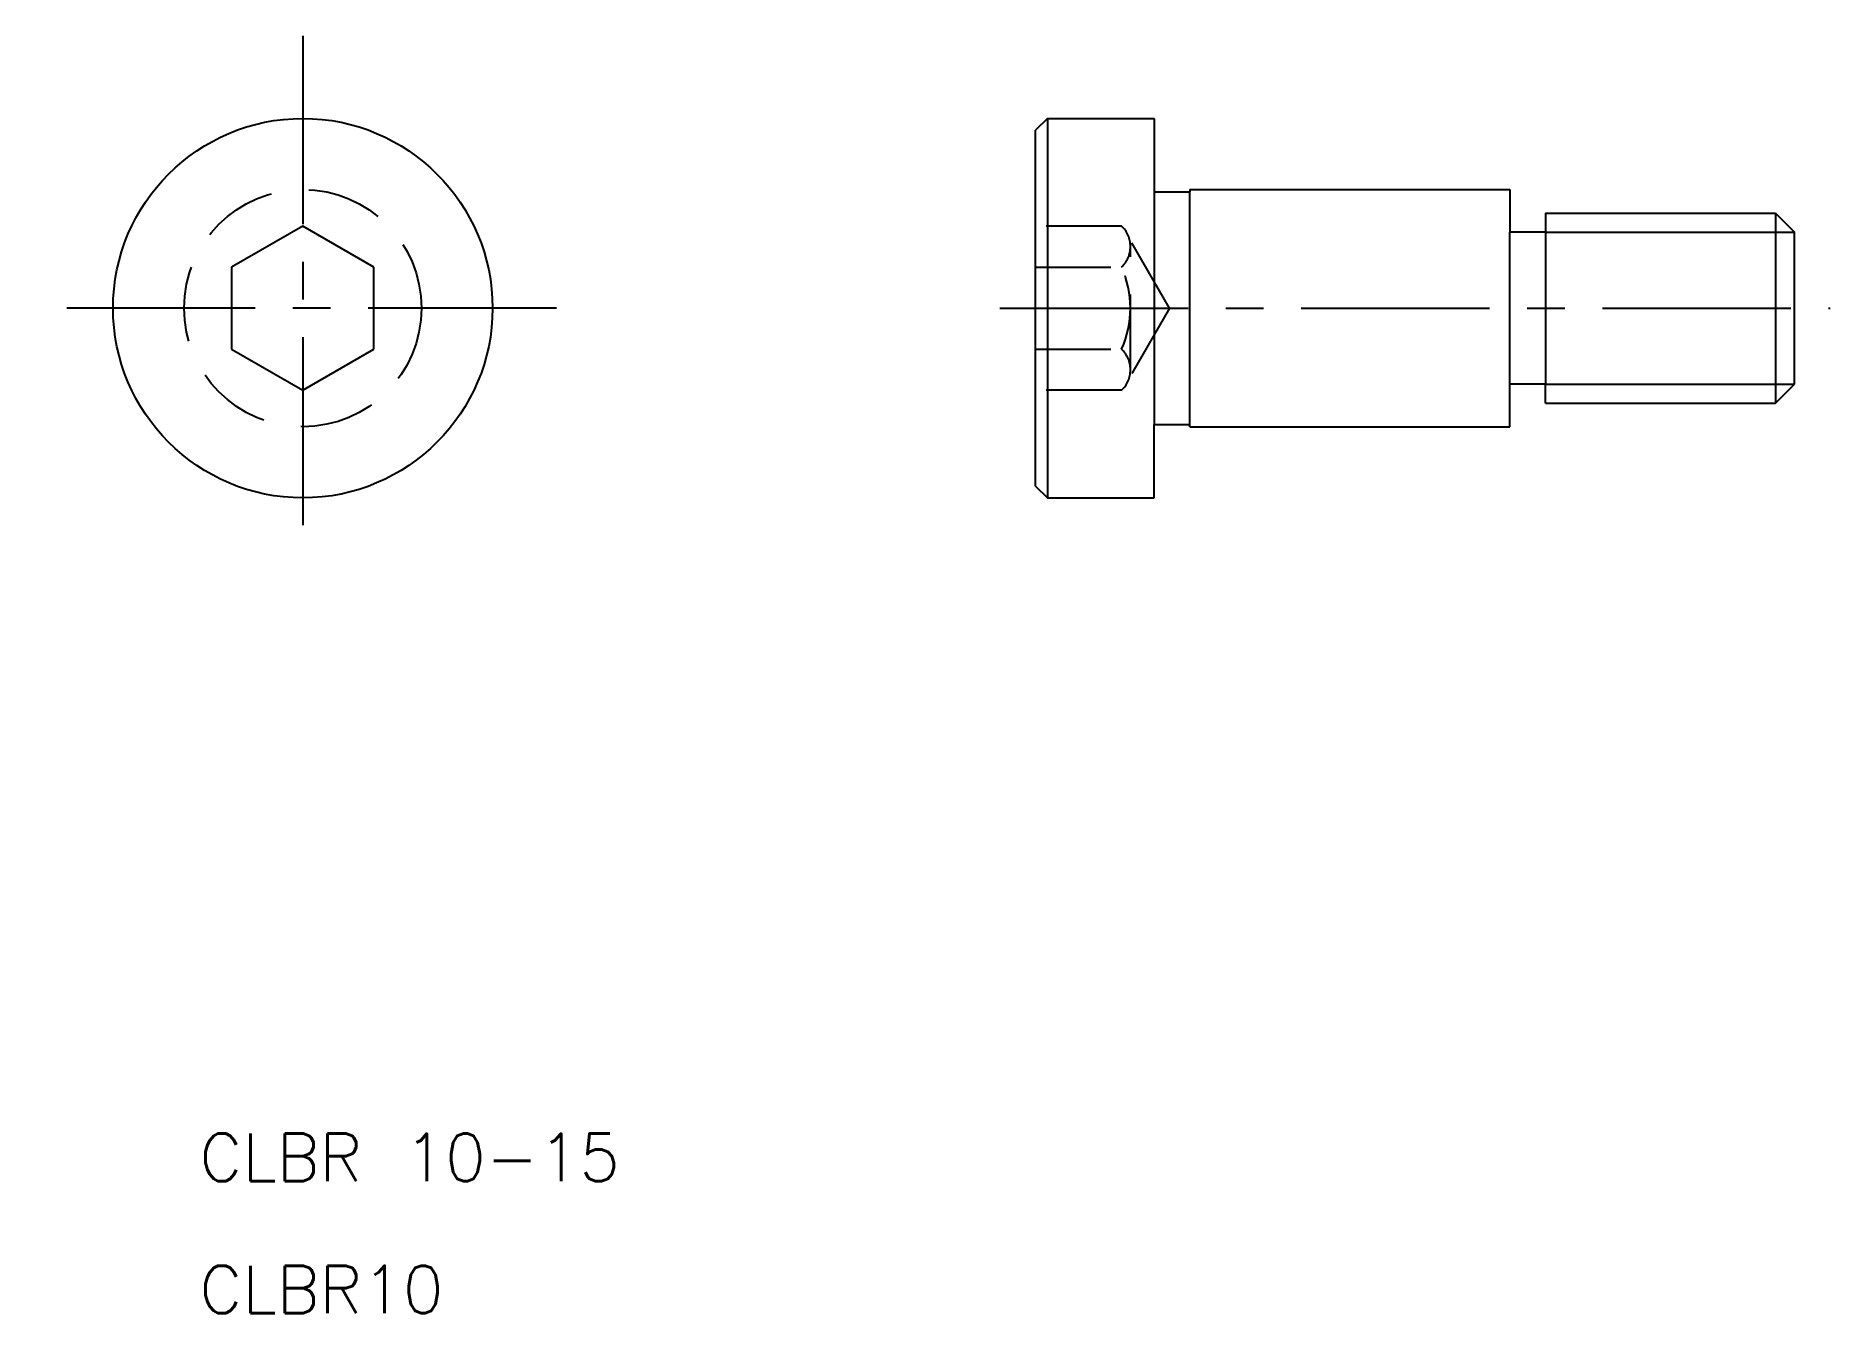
# Model space of a CAD drawing. Extents: x -10 to 66, y -149 to 0.
# Drawn here: x -9.6 to 66, y -149.2 to -95.4 of the extents above; entities outside this region: 1.
import ezdxf

# ---------------------------------------------------------------- set-up
doc = ezdxf.new("R2010")
doc.units = 0
doc.header["$LTSCALE"] = 0.25
doc.linetypes.add('CENTER', pattern=[50.8, 31.75, -6.35, 6.35, -6.35])
doc.linetypes.add('DASHED', pattern=[19.05, 12.7, -6.35])
doc.layers.get('0').update_dxf_attribs({"linetype": 'CONTINUOUS'})
doc.layers.add('CENTER', color=1, linetype='CENTER')
doc.styles.get("Standard").update_dxf_attribs({"font": 'txt.shx'})

msp = doc.modelspace()

# ---------------------------------------------------------------- linework, layer by layer
for p, q in [((33.003, -98.849), (32.503, -99.349)), ((33.003, -98.849), (37.503, -98.849)), ((33.003, -98.849), (33.003, -114.849)), ((37.503, -98.849), (37.503, -101.949)), ((32.503, -114.349), (32.503, -99.349)), ((37.503, -101.949), (37.503, -111.749)), ((37.503, -101.949), (39.003, -101.949)), ((39.003, -101.849), (52.503, -101.849)), ((39.003, -101.849), (39.003, -101.949)), ((39.003, -111.749), (39.003, -101.949)), ((52.503, -101.849), (52.503, -103.649)), ((54.003, -102.849), (63.703, -102.849)), ((54.003, -102.849), (54.003, -103.649)), ((63.703, -102.849), (63.703, -110.849)), ((63.703, -102.849), (64.503, -103.649)), ((1.609, -103.385), (-1.391, -105.117)), ((4.609, -105.117), (1.609, -103.385)), ((52.503, -110.049), (52.503, -103.649)), ((54.003, -103.649), (52.503, -103.649)), ((54.003, -103.649), (54.003, -110.049)), ((64.503, -110.049), (64.503, -103.649)), ((-1.391, -105.117), (-1.391, -108.581)), ((4.609, -108.581), (4.609, -105.117)), ((-1.391, -108.581), (1.609, -110.313)), ((1.609, -110.313), (4.609, -108.581)), ((54.003, -110.049), (52.503, -110.049)), ((52.503, -111.849), (52.503, -110.049)), ((54.003, -110.849), (54.003, -110.049)), ((63.703, -110.849), (64.503, -110.049)), ((54.003, -110.849), (63.703, -110.849)), ((37.503, -111.749), (39.003, -111.749)), ((37.503, -114.849), (37.503, -111.749)), ((39.003, -111.849), (39.003, -111.749)), ((39.003, -111.849), (52.503, -111.849)), ((32.503, -114.349), (33.003, -114.849)), ((33.003, -114.849), (37.503, -114.849))]:
    msp.add_line(p, q)
at = {"color": 3, "linetype": 'DASHED'}
for p, q in [((36.132, -103.385), (32.503, -103.385)), ((38.145, -106.849), (36.458, -103.927)), ((36.503, -109.447), (36.503, -104.251)), ((32.503, -105.117), (36.132, -105.117)), ((38.145, -106.849), (36.458, -109.771)), ((32.503, -108.581), (36.132, -108.581)), ((36.132, -110.313), (32.503, -110.313))]:
    msp.add_line(p, q, dxfattribs=at)
at = {"color": 3}
for p, q in [((54.003, -103.649), (64.503, -103.649)), ((54.003, -110.049), (64.503, -110.049))]:
    msp.add_line(p, q, dxfattribs=at)
msp.add_circle((1.609, -106.849), 8)
at = {"color": 3, "linetype": 'DASHED'}
msp.add_circle((1.609, -106.849), 5, dxfattribs=at)
for centre, radius, start, end in [((35.306, -104.251), 1.197, 313.65612, 46.34388), ((32.271, -106.849), 4.232, 335.84064, 24.15936), ((35.306, -109.447), 1.197, 313.65612, 46.34388)]:
    msp.add_arc(centre, radius, start, end, dxfattribs=at)
msp.add_point((0, 0))
at = {"layer": 'CENTER', "color": 1, "linetype": 'CENTER'}
for p, q in [((1.609, -95.368), (1.609, -117.303)), ((12.299, -106.849), (-9.645, -106.849)), ((31.003, -106.849), (66.003, -106.849))]:
    msp.add_line(p, q, dxfattribs=at)

# ---------------------------------------------------------------- texts
for s, p in [('CLBR 10-15', (-2.745, -143.658)), ('CLBR10', (-2.745, -149.227))]:
    msp.add_text(s, height=2).set_placement(p)

doc.saveas('drawing.dxf')
